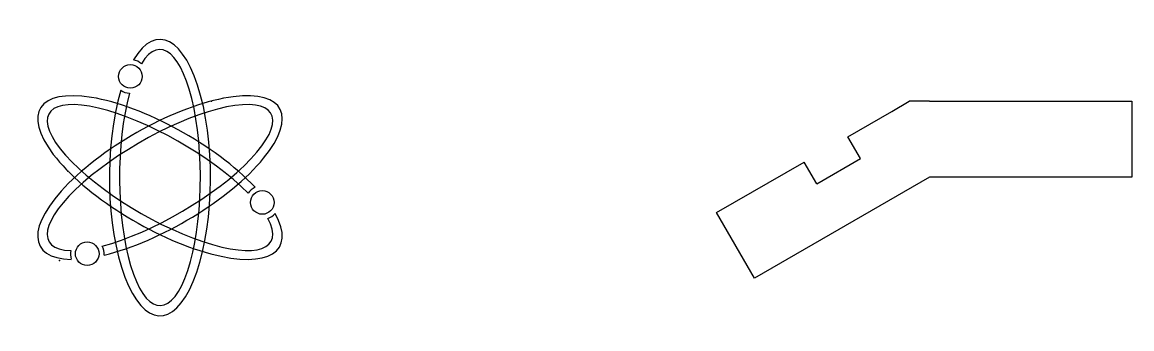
# Model space of a CAD drawing. Header units: inches. Extents: x 62 to 392, y -8 to 83.
import ezdxf

# ---------------------------------------------------------------- set-up
doc = ezdxf.new("R2010")
doc.units = ezdxf.units.IN
doc.header["$MEASUREMENT"] = 0

msp = doc.modelspace()

# ---------------------------------------------------------------- linework, layer by layer
for p, q in [((320.32, 56.75), (325.54, 59.76)), ((331.57, 59.76), (325.54, 59.76)), ((307.33, 49.25), (320.32, 56.75)), ((311.08, 42.75), (307.33, 49.25)), ((268.36, 26.75), (294.34, 41.75)), ((298.09, 35.25), (294.34, 41.75)), ((298.09, 35.25), (311.08, 42.75)), ((331.57, 37.26), (279.61, 7.26)), ((279.61, 7.26), (268.36, 26.75))]:
    msp.add_line(p, q)
msp.add_lwpolyline([(331.57, 59.76), (391.57, 59.76), (391.57, 37.26), (331.57, 37.26)])
for centre in [(94.41, 67.15), (133.57, 29.76), (81.61, 14.55)]:
    msp.add_circle(centre, 3.5)
for centre, start, end in [((94.41, 67.15), 48.9847, 79.4135), ((94.41, 67.15), 235.2653, 267.0922), ((133.57, 29.76), 115.2653, 147.0922), ((133.57, 29.76), 288.9847, 319.4135), ((81.61, 14.55), 355.2653, 27.0922), ((81.61, 14.55), 168.9847, 199.4135)]:
    msp.add_arc(centre, 5, start, end)
for major_axis, ratio, start_param, end_param in [((0, -41), 0.365854, 4.028918, 9.976577), ((0, 38), 0.315789, 0.852551, 6.759361), ((-35.51, 20.5), 0.365854, 4.028918, 9.976577), ((35.51, 20.5), 0.365854, 4.028918, 9.976577), ((32.91, -19), 0.315789, 0.852551, 6.759361), ((-32.91, -19), 0.315789, 0.852551, 6.759361)]:
    msp.add_ellipse((103.2, 37.15), major_axis=major_axis, ratio=ratio, start_param=start_param, end_param=end_param)
for p in [(118.49, 59.84), (75.9, 39.05), (73.38, 12.56)]:
    msp.add_point(p)

doc.saveas('drawing.dxf')
